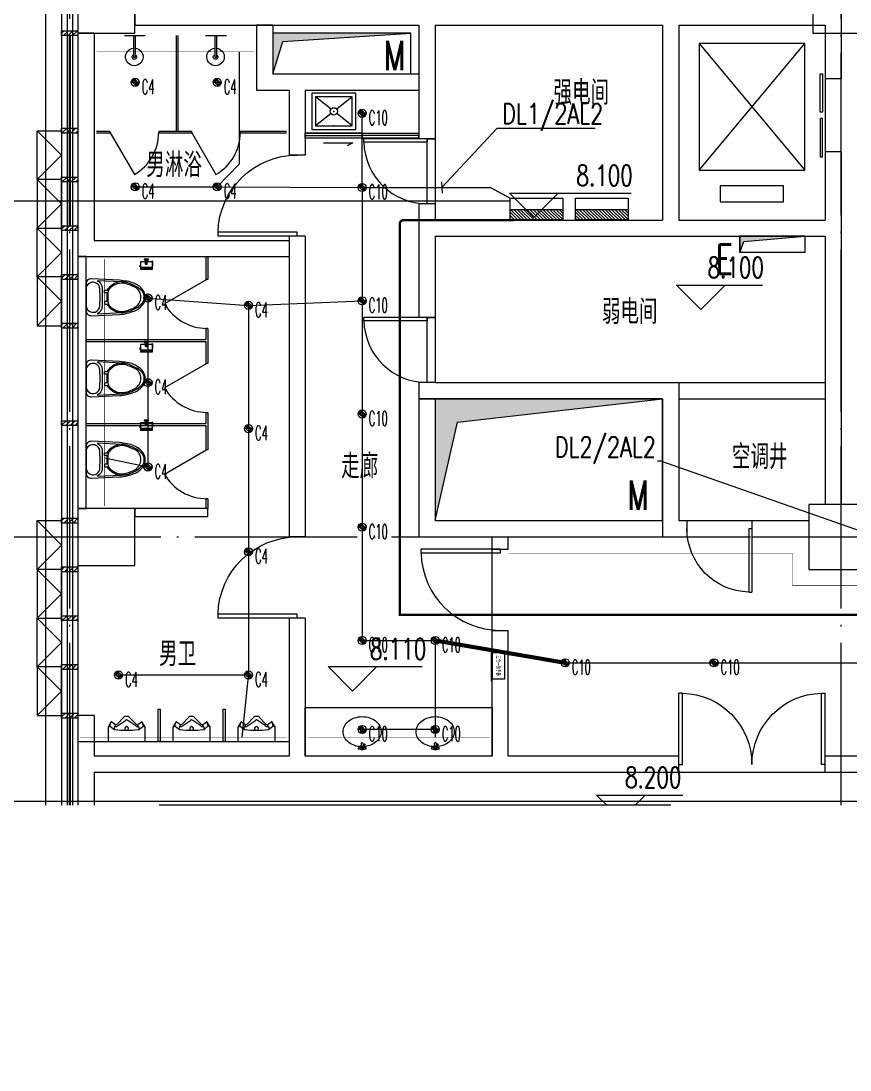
# Model space of a CAD drawing. Extents: x -621157 to 1764546, y -106808 to 741893.
# Drawn here: x 540468 to 550676, y 18961 to 31873 of the extents above; entities that cross this region are included whole.
import ezdxf
from ezdxf import colors
from ezdxf.entities.mleader import LeaderData, LeaderLine
from ezdxf.enums import TextEntityAlignment as Align
from ezdxf.math import Vec2, Vec3
from ezdxf.xclip import XClip

# ---------------------------------------------------------------- set-up
doc = ezdxf.new("R2010")
doc.units = 0
doc.header["$LTSCALE"] = 1000
doc.header["$MEASUREMENT"] = 0
doc.header["$XCLIPFRAME"] = 0
doc.linetypes.add('XREF-A-101-平面图_t3$0$__DASH', pattern=[0.35, 0.25, -0.1])
doc.linetypes.add('XREF-A-101-平面图_t3$0$DOTE', pattern=[2.42, 2, -0.2, 0.02, -0.2])
for name, color, linetype in [('0-底图', 7, 'Continuous'), ('EQUIP', 3, 'Continuous'), ('SIG_TEXT', 2, 'Continuous'), ('WIRE-照明', 4, 'Continuous'), ('XREF-A-101-平面图_t3$0$A-COLUMN', 8, 'Continuous'), ('XREF-A-101-平面图_t3$0$A-CURTWALL', 8, 'Continuous'), ('XREF-A-101-平面图_t3$0$A-DIM_ELEV', 8, 'Continuous'), ('XREF-A-101-平面图_t3$0$A-DOTE', 8, 'Continuous'), ('XREF-A-101-平面图_t3$0$A-PUB_HATCH', 8, 'Continuous'), ('XREF-A-101-平面图_t3$0$A-ROOM-CH', 8, 'Continuous'), ('XREF-A-101-平面图_t3$0$A-SEE', 8, 'Continuous'), ('XREF-A-101-平面图_t3$0$A-STAIR', 8, 'Continuous'), ('XREF-A-101-平面图_t3$0$A-WALL', 8, 'Continuous'), ('XREF-A-101-平面图_t3$0$A-WALL-FILL', 8, 'Continuous'), ('XREF-A-101-平面图_t3$0$A-WINDOW', 8, 'Continuous'), ('XREF-A-101-平面图_t3$0$A-开启符号', 8, 'Continuous'), ('XREF-A-101-平面图_t3$0$A-背衬铝板', 8, 'Continuous'), ('XREF-A-101-平面图_t3$0$E-HOLE', 8, 'Continuous'), ('XREF-A-101-平面图_t3$0$I-FLOORING', 8, 'Continuous'), ('XREF-A-101-平面图_t3$0$I-FURNITURE', 8, 'Continuous'), ('XREF-A-101-平面图_t3$0$LVTRY', 8, 'Continuous'), ('XREF-A-101-平面图_t3$0$M-HOLE', 8, 'Continuous'), ('XREF-A-101-平面图_t3$0$wipess', 8, 'Continuous'), ('电-折断线', 3, 'Continuous')]:
    doc.layers.add(name, color=color, linetype=linetype)
doc.layers.add('00-dali线', color=3, linetype='Continuous', true_color=0x00ff00)
for name, color, linetype, lineweight in [('00-照明回路线', 6, 'Continuous', 0), ('LIGHT-INF', 6, 'Continuous', 0), ('XREF-A-101-平面图_t3$0$-DS-厨卫', 8, 'Continuous', 20)]:
    doc.layers.add(name, color=color, linetype=linetype, lineweight=lineweight)
doc.styles.add('E-FST', font='txt.shx', dxfattribs={"width": 0.75, "height": 250, "bigfont": '@@gbcbig.shx'})
doc.styles.add('INF DIM', font='SIMPLEX.SHX', dxfattribs={"width": 0.7, "bigfont": 'hztxt.shx'})
doc.styles.get("Standard").update_dxf_attribs({"font": 'romans.shx', "bigfont": 'HZDXC.SHX'})
doc.styles.add('XREF-A-101-平面图_t3$0$-HZDXCROMANS', font='ROMANS.shx', dxfattribs={"bigfont": 'HZDXC.shx'})
doc.styles.add('XREF-A-101-平面图_t3$0$A-101-0-A-106-0(平面图）最终版参照底图_t3$0$XZC', font='simsun.ttc', dxfattribs={"width": 0.8})
doc.styles.add('XREF-A-101-平面图_t3$0$A-STANDARD', font='SIMPLEX', dxfattribs={"bigfont": 'GBCBIG'})
doc.styles.add('XREF-A-101-平面图_t3$0$hzdxcROMANS', font='ROMANS', dxfattribs={"width": 0.8, "bigfont": 'HZDXC'})
doc.linetypes.add('LED', pattern='A,6,-3.5,["LED",Standard,S=2.54,R=0,X=-2.54,Y=-1.27],-4.8', length=14.3)

# ---------------------------------------------------------------- blocks, each defined once
blk = doc.blocks.new('XREF-A-101-平面图_t3$0$轴网(2)')
at = {"layer": 'XREF-A-101-平面图_t3$0$A-DOTE', "linetype": 'XREF-A-101-平面图_t3$0$DOTE'}
for p, q in [((0, -3300), (0, 43300)), ((9500, -3300), (9500, 43300)), ((-3300, 30000), (69800, 30000))]:
    blk.add_line(p, q, dxfattribs=at)
blk = doc.blocks.new('XREF-A-101-平面图_t3$0$柱网2F')
at = {"layer": 'XREF-A-101-平面图_t3$0$A-COLUMN'}
for points in [[(100, -3800), (800, -3800), (800, -3100), (100, -3100)], [(9150, -3800), (9850, -3800), (9850, -3100), (9150, -3100)], [(100, -10350), (800, -10350), (800, -9650), (100, -9650)], [(9100, -10400), (9900, -10400), (9900, -9600), (9100, -9600)]]:
    blk.add_lwpolyline(points, close=True, dxfattribs=at)
blk = doc.blocks.new('XREF-A-101-平面图_t3$0$G$C869EB286')
at = {"layer": 'XREF-A-101-平面图_t3$0$A-WINDOW'}
h = blk.add_hatch(dxfattribs=at)
h.set_pattern_fill('ANSI31', color=256, scale=25)
h.set_pattern_definition([(45, (-143.957, -89940), (-28.0633, 28.0633), [])])
h.paths.add_polyline_path([(0, 60), (200, 60), (200, 0), (0, 0)])
blk.add_lwpolyline([(0, 60), (200, 60), (200, 0), (0, 0)], close=True, dxfattribs=at)
blk = doc.blocks.new('XREF-A-101-平面图_t3$0$ROOM')
at = {"layer": 'XREF-A-101-平面图_t3$0$A-ROOM-CH', "style": 'XREF-A-101-平面图_t3$0$-HZDXCROMANS', "width": 0.6}
for tag, p in [('中文房间名称', (0, -1000)), ('英文房间名称', (0, -1500))]:
    blk.add_attdef(tag, text='', height=300, dxfattribs=at).set_placement(p, align=Align.CENTER)
blk = doc.blocks.new('XREF-A-101-平面图_t3$0$G$C27600906')
at = {"layer": 'XREF-A-101-平面图_t3$0$A-PUB_HATCH'}
h = blk.add_hatch(color=256, dxfattribs=at)
h.dxf.hatch_style = 1
h.paths.add_polyline_path([(800, 0), (0, 0), (0, -200), (50, -62)])
at = {"layer": 'XREF-A-101-平面图_t3$0$E-HOLE'}
blk.add_lwpolyline([(0, 0), (800, 0), (800, -200), (0, -200)], close=True, dxfattribs=at)
blk.add_lwpolyline([(800, 0), (0, 0), (0, -200), (50, -62), (800, 0)], dxfattribs=at)
at = {"layer": 'XREF-A-101-平面图_t3$0$E-HOLE', "style": 'XREF-A-101-平面图_t3$0$hzdxcROMANS', "width": 0.7}
blk.add_text('E', height=360, dxfattribs=at).set_placement((-291, -461))
blk = doc.blocks.new('XREF-A-101-平面图_t3$0$dgdgd')
at = {"layer": 'XREF-A-101-平面图_t3$0$-DS-厨卫'}
blk.add_line((71084, -3852), (71064, -3852), dxfattribs=at)
for points in [[(71197, -3852), (70941, -3852)], [(71064, -3852), (71064, -4115)], [(71084, -3852), (71084, -4115)]]:
    blk.add_lwpolyline(points, dxfattribs=at)
for centre, radius, start, end in [((71074, -4114), 108, 95.306, 84.694), ((71074, -4114), 28.3, 110.6725, 69.3275), ((71074, -4112), 10.5, 197.2381, 342.7619)]:
    blk.add_arc(centre, radius, start, end, dxfattribs=at)
blk = doc.blocks.new('XREF-A-101-平面图_t3$0$A-VEGA-2-LAY-1-01（B栋办公楼）$0$$TCHSYS$APDOOR2D')
blk.add_line((0.5, 0), (0, 0.866))
at = {"lineweight": 13}
blk.add_arc((0.5, 0), 1, 120, 180, dxfattribs=at)
blk = doc.blocks.new('XREF-A-101-平面图_t3$0$URN--02')
blk.add_wipeout([(-457, 0), (0, 0), (0, -178), (-36, -240), (-36, -240), (-36, -241), (-37, -241), (-37, -241), (-37, -241), (-37, -241), (-38, -242), (-38, -242), (-39, -242), (-40, -243), (-41, -243), (-41, -243), (-42, -243), (-43, -243), (-44, -242), (-45, -242), (-45, -242), (-46, -241), (-47, -240), (-48, -239), (-52, -236), (-58, -231), (-64, -226), (-70, -221), (-76, -217), (-79, -214), (-83, -211), (-88, -209), (-84, -211), (-90, -209), (-95, -208), (-100, -208), (-104, -210), (-108, -211), (-112, -214), (-116, -219), (-120, -223), (-181, -285), (-198, -303), (-203, -306), (-211, -309), (-218, -311), (-222, -311), (-235, -311), (-244, -310), (-250, -308), (-257, -304), (-262, -300), (-271, -290), (-282, -279), (-294, -267), (-304, -257), (-314, -246), (-330, -230), (-339, -221), (-345, -215), (-352, -210), (-356, -209), (-361, -208), (-368, -209), (-378, -214), (-395, -228), (-412, -241), (-413, -242), (-415, -243), (-417, -243), (-420, -242), (-421, -240), (-457, -178)]).dxf.layer = 'XREF-A-101-平面图_t3$0$wipess'
at = {"color": 0, "linetype": 'Continuous'}
blk.add_lwpolyline([(-222, -311, 0.202919), (-195, -300), (-113, -216, -0.389432), (-79, -214), (-45, -241, 0.462615), (-36, -240), (0, -178), (0, 0), (-457, 0), (-457, -178), (-421, -240, 0.462594), (-412, -241), (-378, -214, -0.372868), (-345, -215), (-262, -300, 0.202811), (-235, -311)], format="xyb", close=True, dxfattribs=at)
at = {"color": 35}
for points in [[(-457, -178), (-439, -192, 0.359145), (-431, -192)], [(-85, -149, 0.063072), (-372, -149)], [(-237, -140, 5.328794), (-220, -140)], [(-67, -157, 0.147155), (-87, -149)], [(0, -178), (-18, -192, -0.359152), (-26, -192), (-67, -157)]]:
    blk.add_lwpolyline(points, format="xyb", dxfattribs=at)
at = {"color": 39}
for points in [[(-435, -194), (-422, -238)], [(-376, -188), (-383, -165)], [(-341, -193), (-243, -262)], [(-116, -193), (-214, -262)], [(-81, -188), (-74, -165)], [(-22, -194), (-35, -238)]]:
    blk.add_lwpolyline(points, dxfattribs=at)
at = {"color": 35}
blk.add_lwpolyline([(-390, -157), (-431, -192)], dxfattribs=at)
at = {"color": 39}
for points in [[(-370, -149, 0.147155), (-390, -157)], [(-372, -149, 0.460813), (-383, -165)], [(-341, -193, 0.216515), (-377, -186)], [(-376, -188, 0.333711), (-364, -197)], [(-80, -186, 0.216515), (-116, -193)], [(-93, -197, 0.33371), (-81, -188)], [(-74, -165, 0.460816), (-85, -149)], [(-243, -262, 0.319648), (-214, -262)]]:
    blk.add_lwpolyline(points, format="xyb", dxfattribs=at)
blk = doc.blocks.new('XREF-A-101-平面图_t3$0$$lvtry$00000194')
at = {"color": 0}
for p, q in [((-17, -27), (-17, -17)), ((17, -27), (17, -17))]:
    blk.add_line(p, q, dxfattribs=at)
blk.add_lwpolyline([(14, -39, -0.067374), (92, -53, -0.088152), (166, -93, -0.105269), (218, -155, -0.121685), (235, -224, -0.121685), (218, -292, -0.105269), (166, -355, -0.088152), (92, -394, -0.078966), (0, -409, -0.078966), (-92, -394, -0.088152), (-166, -355, -0.105269), (-218, -292, -0.121685), (-235, -224, -0.121685), (-218, -155, -0.105269), (-166, -93, -0.088152), (-92, -53, -0.059935), (-23, -40, -0.059935)], format="xyb", dxfattribs=at)
for centre, radius in [((0, -27), 16.7), ((0, -221), 20), ((0, -221), 15)]:
    blk.add_circle(centre, radius, dxfattribs=at)
for centre, radius, start, end in [((0, -17), 16.7, 0, 180), ((-40, -17), 10.1, 106.6096, 258.1648), ((-64, 250), 259, 274.7069, 282.3732), ((-75, -197), 173, 71.36, 79.1873), ((-29, -63), 6.77, 155.344, 308.3224), ((-171, 35), 166, 324.8411, 338.1337), ((-171, 35), 170, 324.8411, 331.3523), ((-29, -63), 3.37, 155.344, 308.3224), ((100, -178), 170, 132.3141, 138.8253), ((100, -178), 166, 125.5327, 138.8253), ((-12, -42), 10.6, 201.8924, 261.774), ((-381, -99), 372, 2.3982, 6.7627), ((0, -80), 9.9, 201.7837, 338.2163), ((64, 250), 259, 257.6268, 265.2931), ((381, -99), 372, 170.1008, 177.6018), ((75, -197), 173, 100.8127, 110.4191), ((40, -17), 10.1, 281.8352, 73.3904)]:
    blk.add_arc(centre, radius, start, end, dxfattribs=at)
for p in [(0, -27), (0, -221)]:
    blk.add_point(p, dxfattribs=at)
blk = doc.blocks.new('XREF-A-101-平面图_t3$0$A-101-0-A-106-0(平面图）最终版参照底图_t3$0$A$C852bf139')
at = {"ltscale": 100}
for points in [[(-25, 157), (-345, 157), (-345, 0), (-25, 0)], [(-370, 0), (-370, -13), (0, -13), (0, 0)]]:
    blk.add_lwpolyline(points, close=True, dxfattribs=at)
at = {"style": 'XREF-A-101-平面图_t3$0$A-101-0-A-106-0(平面图）最终版参照底图_t3$0$XZC', "width": 0.6}
blk.add_text('三合一烘手器', height=50, dxfattribs=at).set_placement((-185, 79), align=Align.MIDDLE_CENTER)
blk = doc.blocks.new('XREF-A-101-平面图_t3$0$马桶A')
blk.add_wipeout([(227, 298), (227, 304), (226, 310), (225, 316), (223, 322), (221, 328), (219, 333), (215, 338), (212, 343), (207, 347), (203, 351), (198, 355), (193, 358), (187, 361), (181, 363), (175, 364), (169, 365), (163, 365), (-163, 365), (-169, 365), (-175, 364), (-181, 363), (-187, 361), (-193, 358), (-198, 355), (-203, 351), (-207, 347), (-212, 343), (-215, 338), (-219, 333), (-221, 328), (-224, 322), (-225, 316), (-226, 310), (-227, 304), (-227, 298), (-211, -47), (-208, -78), (-203, -108), (-197, -139), (-170, -228), (-164, -243), (-156, -259), (-148, -273), (-137, -287), (-115, -312), (-90, -335), (-82, -342), (-73, -348), (-63, -353), (-53, -357), (-43, -361), (-32, -363), (-22, -365), (-11, -365), (0, -365), (16, -363), (31, -360), (47, -356), (62, -350), (76, -343), (90, -335), (102, -327), (114, -317), (124, -306), (133, -294), (141, -281), (169, -230), (179, -209), (187, -186), (193, -163), (196, -140), (211, -47)]).dxf.layer = 'XREF-A-101-平面图_t3$0$wipess'
at = {"color": 35, "linetype": 'ByBlock'}
blk.add_line((53, 109), (-53, 109), dxfattribs=at)
at = {"color": 0, "linetype": 'Continuous'}
blk.add_lwpolyline([(227, 298, 0.431726), (163, 365), (-163, 365, 0.431435), (-227, 298), (-211, -47, 0.05293), (-197, -139, 0.015625), (-170, -228, 0.092508), (-137, -287, 0.041886), (-90, -335, 0.199313), (0, -365, 0.124065), (90, -335, 0.122705), (141, -281, 0.00916), (169, -230, 0.093585), (196, -140, -0.024039), (211, -47)], format="xyb", close=True, dxfattribs=at)
at = {"color": 35}
for points in [[(-101, 194), (0, 190), (101, 194, 0.31346), (183, 257, 0.214355), (170, 326, 0.233297), (103, 365), (-107, 365, 0.214741), (-170, 326, 0.214469), (-182, 253, 0.149897), (-150, 211, 0.149897), (-101, 194)], [(-204, 229), (-189, -72, 0.039846), (-181, -133, 0.096207), (-126, -263, 0.060028), (-69, -329, 0.204422), (0, -353, 0.133941), (69, -329, 0.129163), (125, -263, -0.000598), (157, -200, 0.056687), (181, -133, 0.051135), (189, -72), (204, 229, -0.272391), (111, 165), (-111, 165, -0.270676), (-204, 229)], [(107, 73, 0.09365), (83, 89, 0.098915), (54, 95), (-55, 95, 0.096282), (-83, 89, 0.096282), (-108, 73, 0.05557), (-140, 34, 0.05557), (-163, -11, 0.092989), (-174, -76, 0.063501), (-167, -129, 0.057856), (-124, -235, 0.268831), (0, -311, 0.294074), (124, -235, 0.034416), (167, -129, 0.087024), (174, -76, 0.134611), (140, 34, 0.061058), (107, 73)]]:
    blk.add_lwpolyline(points, format="xyb", close=True, dxfattribs=at)
at = {"color": 35, "linetype": 'ByBlock'}
for points in [[(-53, 95), (-53, 136), (-87, 136), (-87, 88)], [(53, 95), (53, 136), (86, 136), (86, 88)]]:
    blk.add_lwpolyline(points, dxfattribs=at)
for centre, start, end in [((52, -92), 124.5259, 171.7782), ((-52, -92), 8.2064, 55.4741)]:
    blk.add_arc(centre, 244, start, end, dxfattribs=at)
blk = doc.blocks.new('XREF-A-101-平面图_t3$0$A$C12754C8C')
at = {"layer": 'XREF-A-101-平面图_t3$0$I-FURNITURE'}
for p, q in [((0, 39), (0, 44)), ((10, 49), (5, 49)), ((6, 39), (6, 40)), ((9, 43), (10, 43)), ((10, 96), (10, 0)), ((72, 96), (10, 96)), ((72, 68), (72, 96)), ((72, 93), (77, 93)), ((72, 87), (77, 87)), ((72, 68), (92, 68)), ((77, 120), (77, 80)), ((77, 80), (87, 80)), ((87, 120), (87, 80)), ((87, 93), (92, 93)), ((87, 87), (92, 87)), ((92, 68), (92, 96)), ((155, 96), (92, 96)), ((151, 101), (151, 96)), ((155, 96), (155, 0)), ((157, 101), (157, 44)), ((155, 0), (10, 0))]:
    blk.add_line(p, q, dxfattribs=at)
at = {"layer": 'XREF-A-101-平面图_t3$0$I-FURNITURE', "color": 8}
for p, q in [((10, 30), (155, 30)), ((10, 21), (155, 21)), ((10, 14), (155, 14)), ((10, 8), (155, 8)), ((10, 4), (155, 4)), ((110, 122), (55, 122))]:
    blk.add_line(p, q, dxfattribs=at)
at = {"layer": 'XREF-A-101-平面图_t3$0$I-FURNITURE'}
blk.add_lwpolyline([(55, 130), (55, 122, 0.414214), (57, 120), (108, 120, 0.414214), (110, 122), (110, 130)], format="xyb", close=True, dxfattribs=at)
for centre, radius, start, end in [((5, 44), 5, 90, 180), ((3, 39), 3, 180, 0), ((9, 40), 3, 90, 180), ((154, 101), 3, 0, 180), ((154, 44), 3, 286.1013, 360)]:
    blk.add_arc(centre, radius, start, end, dxfattribs=at)
blk = doc.blocks.new('XREF-A-101-平面图_t3$0$SANITARYWARELIB$SYSLIB$00000026')
at = {"color": 0}
for p, q in [((-250, -50, 0), (-39, -219, 0)), ((39, -219, 0), (250, -50, 0)), ((-250, -450, 0), (-39, -281, 0)), ((39, -281, 0), (250, -450, 0))]:
    blk.add_line(p, q, dxfattribs=at)
at = {"color": 0, "elevation": 0}
for points in [[(300, -500), (300, 0), (-300, 0), (-300, -500)], [(250, -450), (250, -50), (-250, -50), (-250, -450)]]:
    blk.add_lwpolyline(points, close=True, dxfattribs=at)
at = {"color": 0}
blk.add_circle((0, -250, 0), 50, dxfattribs=at)
for p in [(0, -50, 0), (0, -250, 0)]:
    blk.add_point(p, dxfattribs=at)
blk = doc.blocks.new('XREF-A-101-平面图_t3$0$G$CCB870F7D')
at = {"layer": 'XREF-A-101-平面图_t3$0$I-FLOORING'}
blk.add_line((0, -12420), (0, -12570), dxfattribs=at)
at = {"layer": 'XREF-A-101-平面图_t3$0$I-FURNITURE', "color": 251, "ltscale": 0.5}
blk.add_lwpolyline([(2800, -4930), (4200, -4930), (4200, -4990), (2800, -4990)], close=True, dxfattribs=at)
at = {"layer": 'XREF-A-101-平面图_t3$0$LVTRY'}
for p, q in [((1210, -3730), (1210, -4910)), ((1230, -3730), (1230, -4910)), ((395, -4910), (230, -4910)), ((395, -4930), (230, -4930)), ((395, -4910), (395, -4930)), ((395, -4910), (395, -4930)), ((1400, -4910), (995, -4910)), ((995, -4910), (995, -4930)), ((1400, -4930), (995, -4930)), ((1400, -4910), (1400, -4930)), ((2570, -4910), (2000, -4910)), ((2000, -4910), (2000, -4930)), ((2000, -4910), (2000, -4930)), ((2570, -4930), (2000, -4930)), ((1576, -6450), (1576, -6733)), ((1601, -6450), (1601, -6733)), ((1576, -7333), (1576, -7471)), ((1601, -7333), (1601, -7483)), ((100, -7471), (1576, -7471)), ((1601, -7483), (1601, -7767)), ((100, -7496), (1576, -7496)), ((1576, -7496), (1576, -7767)), ((1601, -7767), (1576, -7767)), ((1576, -8367), (1576, -8504)), ((1576, -8367), (1601, -8367)), ((100, -8504), (1576, -8504)), ((100, -8529), (1576, -8529)), ((1576, -8529), (1576, -8830)), ((1576, -9430), (1576, -9550)), ((1601, -9430), (1601, -9550)), ((0, -12420), (2600, -12420))]:
    blk.add_line(p, q, dxfattribs=at)
for points in [[(2800, -4960), (3500, -4960), (3500, -4930), (2800, -4930)], [(3500, -4990), (4200, -4990), (4200, -4960), (3500, -4960)], [(700, -9650), (1601, -9650), (1601, -9550), (700, -9550)], [(5100, -12600), (2800, -12600), (2800, -12000), (5100, -12000)], [(987, -12020), (1012, -12020), (1012, -12420), (987, -12420)], [(1787, -12020), (1812, -12020), (1812, -12420), (1787, -12420)]]:
    blk.add_lwpolyline(points, close=True, dxfattribs=at)
for points in [[(3026, -5050), (3385, -5050), (3316, -5085)], [(1601, -6733), (1576, -6733)], [(1601, -7333), (1576, -7333)], [(1601, -8367), (1601, -8830), (1576, -8830)], [(1601, -9430), (1576, -9430)]]:
    blk.add_lwpolyline(points, dxfattribs=at)
at = {"layer": 'XREF-A-101-平面图_t3$0$LVTRY', "xscale": -1, "rotation": 359.9999999999998}
for p in [(71769, 122), (72769, 122)]:
    blk.add_blockref('XREF-A-101-平面图_t3$0$dgdgd', p, dxfattribs=at)
at = {"layer": 'XREF-A-101-平面图_t3$0$LVTRY'}
for name, p, xscale, yscale, zscale, rotation in [('XREF-A-101-平面图_t3$0$SANITARYWARELIB$SYSLIB$00000026', (3152, -4887, 0), 0.9, 0.9, 0.9, 180), ('XREF-A-101-平面图_t3$0$A-VEGA-2-LAY-1-01（B栋办公楼）$0$$TCHSYS$APDOOR2D', (1588, -7033), -600, -600, 25, 269.9999999994639), ('XREF-A-101-平面图_t3$0$A-VEGA-2-LAY-1-01（B栋办公楼）$0$$TCHSYS$APDOOR2D', (1588, -8067), -600, -600, 25, 269.9999999994639), ('XREF-A-101-平面图_t3$0$A-VEGA-2-LAY-1-01（B栋办公楼）$0$$TCHSYS$APDOOR2D', (1588, -9130), -600, -600, 25, 269.9999999994622)]:
    blk.add_blockref(name, p, dxfattribs=dict(at, xscale=xscale, yscale=yscale, zscale=zscale, rotation=rotation))
at = {"layer": 'XREF-A-101-平面图_t3$0$LVTRY', "xscale": -600, "yscale": -600, "zscale": 25}
for p in [(695, -4920), (1700, -4920)]:
    blk.add_blockref('XREF-A-101-平面图_t3$0$A-VEGA-2-LAY-1-01（B栋办公楼）$0$$TCHSYS$APDOOR2D', p, dxfattribs=at)
at = {"layer": 'XREF-A-101-平面图_t3$0$LVTRY', "extrusion": (0, 0, -1), "xscale": -1, "zscale": -1}
for p in [(-761, -6610), (-761, -7626), (-761, -8592)]:
    blk.add_blockref('XREF-A-101-平面图_t3$0$A$C12754C8C', p, dxfattribs=at)
at = {"layer": 'XREF-A-101-平面图_t3$0$LVTRY'}
for name, p, rotation in [('XREF-A-101-平面图_t3$0$马桶A', (465, -6950), 89.99999999999984), ('XREF-A-101-平面图_t3$0$马桶A', (465, -7950), 89.99999999999984), ('XREF-A-101-平面图_t3$0$马桶A', (465, -8950), 89.99999999999984), ('XREF-A-101-平面图_t3$0$A-101-0-A-106-0(平面图）最终版参照底图_t3$0$A$C852bf139', (5100, -11670), 270), ('XREF-A-101-平面图_t3$0$$lvtry$00000194', (3501, -12521), 180.3060095053976), ('XREF-A-101-平面图_t3$0$$lvtry$00000194', (4401, -12521), 180.3060095053976)]:
    blk.add_blockref(name, p, dxfattribs=dict(at, rotation=rotation))
blk.add_lwpolyline([(0, -6450), (0, -9550), (100, -9550), (100, -6450)], close=True, dxfattribs=at)
at = {"layer": 'XREF-A-101-平面图_t3$0$LVTRY', "rotation": 179.9999999999999}
for p in [(371, -12420), (1171, -12420), (1971, -12420)]:
    blk.add_blockref('XREF-A-101-平面图_t3$0$URN--02', p, dxfattribs=at)
blk = doc.blocks.new('*U25213')
at = {"color": 0}
blk.add_line((-450, 100), (450, 100), dxfattribs=at)
for points in [[(-40, 160), (-510, 160), (-510, 130), (-40, 130)], [(510, 130), (40, 130), (40, 160), (510, 160)]]:
    blk.add_lwpolyline(points, close=True, dxfattribs=at)
blk = doc.blocks.new('*U25212')
at = {"color": 0, "xscale": 0.001111111111111111, "yscale": 0.001111111111111111, "zscale": 0.001111111111111111}
blk.add_blockref('*U25213', (0, 0), dxfattribs=at)
blk = doc.blocks.new('XREF-A-101-平面图_t3$0$DOOR2DLIB$SYSLIB$00000107')
at = {"color": 0}
for p, q in [((0.45, 0.975), (0.5, 0.975)), ((0.45, 0), (0.45, 0.975)), ((0.5, 0), (0.5, 0.975)), ((0.5, 0), (0.45, 0))]:
    blk.add_line(p, q, dxfattribs=at)
at = {"color": 0, "lineweight": 13}
blk.add_arc((0.475, 0), 0.975, 91.4693, 180, dxfattribs=at)
blk = doc.blocks.new('XREF-A-101-平面图_t3$0$DOOR2DLIB$SYSLIB$00000108')
at = {"color": 0}
for p, q in [((-0.5, 0), (-0.5, 0.4875)), ((-0.475, 0.4875), (-0.5, 0.4875)), ((-0.475, 0), (-0.475, 0.4875)), ((0.475, 0), (0.475, 0.4875)), ((0.475, 0.4875), (0.5, 0.4875)), ((0.5, 0), (0.5, 0.4875)), ((-0.5, 0), (-0.475, 0)), ((0.5, 0), (0.475, 0))]:
    blk.add_line(p, q, dxfattribs=at)
at = {"color": 0, "lineweight": 13}
for centre, start, end in [((-0.4875, 0), 0, 88.53072), ((0.4875, 0), 91.46928, 180)]:
    blk.add_arc(centre, 0.4875, start, end, dxfattribs=at)
blk = doc.blocks.new('XREF-A-101-平面图_t3')
at = {"layer": 'XREF-A-101-平面图_t3$0$A-PUB_HATCH'}
h = blk.add_hatch(dxfattribs=at)
h.set_pattern_fill('DOTS', color=256, scale=50, angle=270)
h.set_pattern_definition([(270, (200100, 365905), (79.375, -39.6875), [0, -79.375])])
h.paths.add_polyline_path([(207400, 126500), (207400, 126700), (201100, 126700), (201100, 126500)])
at = {"layer": 'XREF-A-101-平面图_t3$0$A-CURTWALL'}
for p, q in [((199900, 140100), (199900, 126600)), ((199967, 140033), (199967, 126600)), ((200033, 139967), (200033, 126600))]:
    blk.add_line(p, q, dxfattribs=at)
at = {"layer": 'XREF-A-101-平面图_t3$0$A-DIM_ELEV'}
for p, q in [((206787, 126522), (206487, 126822)), ((206487, 126822), (207547, 126822)), ((206787, 126522), (207087, 126822))]:
    blk.add_line(p, q, dxfattribs=at)
at = {"layer": 'XREF-A-101-平面图_t3$0$A-WALL'}
for p, q in [((200100, 127200), (200100, 126600)), ((202800, 127100), (200300, 127100)), ((200300, 127100), (200300, 126600)), ((205300, 127100), (202800, 127100)), ((207500, 127100), (205300, 127100)), ((211200, 127100), (209300, 127100))]:
    blk.add_line(p, q, dxfattribs=at)
at = {"layer": 'XREF-A-101-平面图_t3$0$A-WINDOW'}
blk.add_line((209300, 127100), (207500, 127100), dxfattribs=at)
at = {"layer": 'XREF-A-101-平面图_t3$0$A-开启符号', "linetype": 'Continuous'}
for points in [[(199600, 135000), (199900, 135000), (199900, 134400), (199600, 134400)], [(199600, 133800), (199900, 133800), (199900, 134400), (199600, 134400)], [(199600, 133800), (199900, 133800), (199900, 133200), (199600, 133200)], [(199600, 132600), (199900, 132600), (199900, 133200), (199600, 133200)], [(199598, 130200), (199898, 130200), (199898, 129600), (199598, 129600)], [(199598, 129000), (199898, 129000), (199898, 129600), (199598, 129600)], [(199598, 129000), (199898, 129000), (199898, 128400), (199598, 128400)], [(199598, 127800), (199898, 127800), (199898, 128400), (199598, 128400)]]:
    blk.add_lwpolyline(points, close=True, dxfattribs=at)
for points in [[(199600, 135000), (199900, 134700), (199600, 134400)], [(199600, 133800), (199900, 134100), (199600, 134400)], [(199600, 133800), (199900, 133500), (199600, 133200)], [(199600, 132600), (199900, 132900), (199600, 133200)], [(199598, 130200), (199898, 129900), (199598, 129600)], [(199598, 129000), (199898, 129300), (199598, 129600)], [(199598, 129000), (199898, 128700), (199598, 128400)], [(199598, 127800), (199898, 128100), (199598, 128400)]]:
    blk.add_lwpolyline(points, dxfattribs=at)
at = {"layer": 'XREF-A-101-平面图_t3$0$A-背衬铝板', "color": 6, "linetype": 'XREF-A-101-平面图_t3$0$__DASH', "ltscale": 0.5, "const_width": 30}
for points in [[(200000, 133830), (200000, 136170)], [(200000, 127770), (200000, 126630)]]:
    blk.add_lwpolyline(points, dxfattribs=at)
at = {"layer": 'XREF-A-101-平面图_t3$0$M-HOLE'}
blk.add_lwpolyline([(207400, 126500), (207400, 126700), (201100, 126700), (201100, 126500)], close=True, dxfattribs=at)
blk.add_blockref('XREF-A-101-平面图_t3$0$G$CCB870F7D', (200100, 139900))
at = {"layer": 'XREF-A-101-平面图_t3$0$A-DIM_ELEV', "color": 7, "style": 'XREF-A-101-平面图_t3$0$A-STANDARD', "width": 0.705882}
blk.add_text('8.200', height=255, dxfattribs=at).set_placement((206837, 126912))
at = {"layer": 'XREF-A-101-平面图_t3$0$A-PUB_HATCH'}
h = blk.add_hatch(color=256, dxfattribs=at)
h.dxf.hatch_style = 1
h.paths.add_polyline_path([(204200, 136200), (202500, 136200), (202500, 135700), (202622, 136096)])
h = blk.add_hatch(color=256, dxfattribs=at)
h.dxf.hatch_style = 1
h.paths.add_polyline_path([(207300, 131700), (204500, 131700), (204500, 130200), (204773, 131414)])
at = {"layer": 'XREF-A-101-平面图_t3$0$A-CURTWALL'}
blk.add_line((200100, 139900), (200100, 126600), dxfattribs=at)
at = {"layer": 'XREF-A-101-平面图_t3$0$A-DIM_ELEV'}
for p, q in [((205714, 133932), (205414, 134232)), ((205414, 134232), (206914, 134232)), ((205714, 133932), (206014, 134232)), ((207769, 132798), (207469, 133098)), ((207469, 133098), (208529, 133098)), ((207769, 132798), (208069, 133098)), ((203481, 128103), (203181, 128403)), ((203181, 128403), (204338, 128403)), ((203481, 128103), (203781, 128403))]:
    blk.add_line(p, q, dxfattribs=at)
at = {"layer": 'XREF-A-101-平面图_t3$0$A-SEE'}
blk.add_lwpolyline([(238100, 140100), (238100, 140300), (199700, 140300), (199700, 111000)], dxfattribs=at)
at = {"layer": 'XREF-A-101-平面图_t3$0$A-STAIR'}
for p, q in [((207750, 136075), (209050, 134515)), ((207750, 134515), (209050, 136075))]:
    blk.add_line(p, q, dxfattribs=at)
for points in [[(207750, 136075), (207750, 134515), (209050, 134515), (209050, 136075)], [(208010, 134320), (208010, 134125), (208790, 134125), (208790, 134320)]]:
    blk.add_lwpolyline(points, close=True, dxfattribs=at)
at = {"layer": 'XREF-A-101-平面图_t3$0$A-WALL'}
for p, q in [((202300, 136300), (202300, 135500)), ((202500, 136300), (202300, 136300)), ((202500, 136300), (202500, 135700)), ((200100, 136200), (200100, 133450)), ((200300, 136200), (200100, 136200)), ((200300, 136200), (200300, 133650)), ((202500, 135700), (202800, 135700)), ((202800, 135700), (204300, 135700)), ((204300, 135700), (204300, 135500)), ((202300, 135500), (202700, 135500)), ((202700, 135500), (202700, 134700)), ((202900, 135500), (202900, 134700)), ((202900, 135500), (204300, 135500)), ((200300, 133650), (202700, 133650)), ((202700, 133700), (202700, 130000)), ((202700, 133650), (202700, 133450)), ((202900, 133700), (202900, 130000)), ((200100, 133450), (202700, 133450)), ((207500, 131900), (209300, 131900)), ((207500, 131900), (207500, 131700)), ((209300, 131900), (209300, 131700)), ((204300, 131700), (204300, 130000)), ((204500, 131700), (204300, 131700)), ((204500, 131700), (204500, 130200)), ((207500, 131700), (209300, 131700)), ((204500, 130200), (205300, 130200)), ((205300, 130200), (207300, 130200)), ((207300, 130200), (207300, 130000)), ((204300, 130000), (205200, 130000)), ((205200, 129850), (205200, 130000)), ((205400, 129850), (205400, 130000)), ((205400, 130000), (207300, 130000)), ((202700, 129000), (202700, 127300)), ((202900, 129000), (202900, 127300)), ((205200, 127300), (205200, 128850)), ((205400, 127300), (205400, 128850)), ((200100, 127800), (200100, 127200)), ((200300, 127800), (200100, 127800)), ((200300, 127800), (200300, 127300)), ((202700, 127300), (200300, 127300)), ((205200, 127300), (202900, 127300)), ((207500, 127300), (205400, 127300)), ((211300, 127300), (209300, 127300))]:
    blk.add_line(p, q, dxfattribs=at)
for points in [[(202900, 134700), (202700, 134700)], [(202900, 133700), (202700, 133700)], [(202900, 130000), (202700, 130000)], [(205200, 129850), (205400, 129850)], [(202900, 129000), (202700, 129000)], [(205200, 128850), (205400, 128850)], [(207500, 127100), (207500, 127300)], [(209300, 127100), (209300, 127300)]]:
    blk.add_lwpolyline(points, dxfattribs=at)
at = {"layer": 'XREF-A-101-平面图_t3$0$A-WALL-FILL', "color": 171}
for p, q in [((200800, 136500), (200800, 136300)), ((209500, 136500), (209500, 135640)), ((200800, 136300), (204300, 136300)), ((204300, 136300), (204300, 134900)), ((204500, 136300), (207300, 136300)), ((204500, 136300), (204500, 134900)), ((207300, 136300), (207300, 133900)), ((207500, 136300), (207500, 133900)), ((207500, 136300), (209300, 136300)), ((209300, 136300), (209300, 135640)), ((209300, 134740), (209300, 133900)), ((209500, 134740), (209500, 133800)), ((204300, 134100), (204300, 133800)), ((204500, 134100), (204500, 133900)), ((204500, 133900), (207300, 133900)), ((207500, 133900), (209300, 133900)), ((204300, 133800), (204300, 132700)), ((209500, 133800), (209500, 130400)), ((204500, 133700), (207400, 133700)), ((204500, 133700), (204500, 132700)), ((207400, 133700), (209300, 133700)), ((209300, 133700), (209300, 130400)), ((204300, 131900), (204300, 131700)), ((204500, 131900), (207500, 131900)), ((207500, 131900), (207500, 130200)), ((204300, 131700), (207300, 131700)), ((207300, 131700), (207300, 130000)), ((209500, 130400), (209300, 130400)), ((207500, 130200), (207600, 130200)), ((208400, 130200), (209100, 130200)), ((209100, 130200), (209100, 130000)), ((207300, 130000), (207600, 130000)), ((208400, 130000), (209100, 130000))]:
    blk.add_line(p, q, dxfattribs=at)
for points in [[(209500, 135640), (209300, 135640)], [(204500, 134900), (204300, 134900)], [(209500, 134740), (209300, 134740)], [(204500, 134100), (204300, 134100)], [(204500, 132700), (204300, 132700)], [(204500, 131900), (204300, 131900)], [(207600, 130200), (207600, 130000)], [(208400, 130200), (208400, 130000)]]:
    blk.add_lwpolyline(points, dxfattribs=at)
at = {"layer": 'XREF-A-101-平面图_t3$0$A-WINDOW'}
for p, q in [((204500, 134900), (204500, 134100)), ((204500, 132700), (204500, 131900)), ((207600, 130200), (208400, 130200)), ((205200, 128850), (205200, 129850))]:
    blk.add_line(p, q, dxfattribs=at)
for points in [[(204400, 134900), (204500, 134900), (204500, 134100), (204400, 134100)], [(204400, 134900), (204500, 134900), (204500, 134100), (204400, 134100)], [(204400, 132700), (204500, 132700), (204500, 131900), (204400, 131900)]]:
    blk.add_lwpolyline(points, close=True, dxfattribs=at)
at = {"layer": 'XREF-A-101-平面图_t3$0$M-HOLE'}
for points in [[(202500, 135700), (204200, 135700), (204200, 136200), (202500, 136200)], [(204500, 130200), (207300, 130200), (207300, 131700), (204500, 131700)]]:
    blk.add_lwpolyline(points, close=True, dxfattribs=at)
for points in [[(204200, 136200), (202500, 136200), (202500, 135700), (202622, 136096), (204200, 136200)], [(207300, 131700), (204500, 131700), (204500, 130200), (204773, 131414), (207300, 131700)]]:
    blk.add_lwpolyline(points, dxfattribs=at)
blk.add_blockref('XREF-A-101-平面图_t3$0$G$C27600906', (208250, 133700))
at = {"layer": 'XREF-A-101-平面图_t3$0$A-COLUMN'}
blk.add_blockref('XREF-A-101-平面图_t3$0$柱网2F', (200000, 140000), dxfattribs=at)
at = {"layer": 'XREF-A-101-平面图_t3$0$A-DOTE'}
blk.add_blockref('XREF-A-101-平面图_t3$0$轴网(2)', (200000, 100000), dxfattribs=at)
at = {"layer": 'XREF-A-101-平面图_t3$0$A-ROOM-CH'}
ref = blk.add_blockref('XREF-A-101-平面图_t3$0$ROOM', (206299, 136319), dxfattribs=at)
ref.add_attrib('中文房间名称', '强电间', dxfattribs={"height": 300, "style": 'XREF-A-101-平面图_t3$0$-HZDXCROMANS', "width": 0.8}).set_placement((206299, 135319), align=Align.CENTER)
ref = blk.add_blockref('XREF-A-101-平面图_t3$0$ROOM', (201284, 135428), dxfattribs=at)
ref.add_attrib('中文房间名称', '男淋浴', dxfattribs={"height": 300, "style": 'XREF-A-101-平面图_t3$0$-HZDXCROMANS', "width": 0.8}).set_placement((201284, 134428), align=Align.CENTER)
ref = blk.add_blockref('XREF-A-101-平面图_t3$0$ROOM', (206895, 133621), dxfattribs=at)
ref.add_attrib('中文房间名称', '弱电间', dxfattribs={"height": 300, "style": 'XREF-A-101-平面图_t3$0$-HZDXCROMANS', "width": 0.8}).set_placement((206895, 132621), align=Align.CENTER)
ref = blk.add_blockref('XREF-A-101-平面图_t3$0$ROOM', (208495, 131835), dxfattribs=at)
ref.add_attrib('中文房间名称', '空调井', dxfattribs={"height": 300, "style": 'XREF-A-101-平面图_t3$0$-HZDXCROMANS', "width": 0.8}).set_placement((208495, 130835), align=Align.CENTER)
ref = blk.add_blockref('XREF-A-101-平面图_t3$0$ROOM', (203569, 131720), dxfattribs=at)
ref.add_attrib('中文房间名称', '走廊', dxfattribs={"height": 300, "style": 'XREF-A-101-平面图_t3$0$-HZDXCROMANS', "width": 0.8}).set_placement((203569, 130720), align=Align.CENTER)
ref = blk.add_blockref('XREF-A-101-平面图_t3$0$ROOM', (201328, 129409), dxfattribs=at)
ref.add_attrib('中文房间名称', '男卫', dxfattribs={"height": 300, "style": 'XREF-A-101-平面图_t3$0$-HZDXCROMANS', "width": 0.8}).set_placement((201328, 128409), align=Align.CENTER)
at = {"layer": 'XREF-A-101-平面图_t3$0$A-WINDOW', "rotation": 180}
for p in [(200100, 136230), (200100, 135030), (200100, 133830), (200100, 132630), (200100, 131430), (200100, 130230), (200100, 129030), (200100, 127830)]:
    blk.add_blockref('XREF-A-101-平面图_t3$0$G$C869EB286', p, dxfattribs=at)
at = {"layer": 'XREF-A-101-平面图_t3$0$A-WINDOW'}
for name, p, xscale, yscale, zscale, rotation in [('*U25212', (209400, 135190), 900, -900, 900, 270.0000000000008), ('XREF-A-101-平面图_t3$0$DOOR2DLIB$SYSLIB$00000107', (204400, 134500), -800, -800, -800, 270.0000000000008), ('XREF-A-101-平面图_t3$0$DOOR2DLIB$SYSLIB$00000107', (202800, 134200), 1000, -1000, 1000, 270.0000000000008), ('XREF-A-101-平面图_t3$0$DOOR2DLIB$SYSLIB$00000107', (204400, 132300), -800, -800, -800, 270.0000000000008), ('XREF-A-101-平面图_t3$0$DOOR2DLIB$SYSLIB$00000107', (202800, 129500), 1000, -1000, 1000, 270.0000000000008), ('XREF-A-101-平面图_t3$0$DOOR2DLIB$SYSLIB$00000107', (205300, 129350), 1000, 1000, 1000, 90), ('XREF-A-101-平面图_t3$0$DOOR2DLIB$SYSLIB$00000108', (208400, 127200), 1800, -1800, 1800, 180)]:
    blk.add_blockref(name, p, dxfattribs=dict(at, xscale=xscale, yscale=yscale, zscale=zscale, rotation=rotation))
for p in [(199900, 134370), (199900, 133170), (199898, 129570), (199898, 128370)]:
    blk.add_blockref('XREF-A-101-平面图_t3$0$G$C869EB286', p, dxfattribs=at)
at = {"layer": 'XREF-A-101-平面图_t3$0$A-WINDOW', "xscale": 800, "yscale": -800, "zscale": 800}
blk.add_blockref('XREF-A-101-平面图_t3$0$DOOR2DLIB$SYSLIB$00000107', (208000, 130100), dxfattribs=at)
at = {"layer": 'XREF-A-101-平面图_t3$0$A-DIM_ELEV', "color": 7, "style": 'XREF-A-101-平面图_t3$0$A-STANDARD', "width": 0.705882}
for s, p in [('8.100', (206238, 134322)), ('8.100', (207853, 133188)), ('8.110', (203696, 128493))]:
    blk.add_text(s, height=255, dxfattribs=at).set_placement(p)
at = {"layer": 'XREF-A-101-平面图_t3$0$M-HOLE', "style": 'XREF-A-101-平面图_t3$0$hzdxcROMANS', "width": 0.7}
for p in [(203871, 135746), (206871, 130335)]:
    blk.add_text('M', height=360, dxfattribs=at).set_placement(p)
blk = doc.blocks.new('*U24682')
h = blk.add_hatch(color=8)
h.dxf.hatch_style = 1
h.paths.add_polyline_path([(-50, 0), (-24, 0, -0.414214), (0, 24), (0, 50, 0.414214)])
h.paths.add_polyline_path([(0, -24), (0, -50, 0.414214), (50, 0), (24, 0, -0.414214)])
at = {"color": 8}
for points in [[(50, 0), (-50, 0)], [(0, 50), (0, -50)]]:
    blk.add_lwpolyline(points, dxfattribs=at)
blk.add_circle((0, 0), 50)
blk.add_circle((0, 0), 24.5, dxfattribs=at)
at = {"style": 'INF DIM', "width": 0.5}
blk.add_text('C10', height=180, dxfattribs=at).set_placement((81, -144))
blk = doc.blocks.new('A$C6b6344d6')
h = blk.add_hatch(color=8)
h.dxf.hatch_style = 1
h.paths.add_polyline_path([(-50, 0), (-24, 0, -0.414214), (0, 24), (0, 50, 0.414214)])
h.paths.add_polyline_path([(0, -24), (0, -50, 0.414214), (50, 0), (24, 0, -0.414214)])
at = {"color": 8}
for points in [[(50, 0), (-50, 0)], [(0, 50), (0, -50)]]:
    blk.add_lwpolyline(points, dxfattribs=at)
blk.add_circle((0, 0), 50)
blk.add_circle((0, 0), 24.5, dxfattribs=at)
at = {"style": 'INF DIM', "width": 0.5}
blk.add_text('C4', height=180, dxfattribs=at).set_placement((81, -144))
blk = doc.blocks.new('G$CDFF05B24')
at = {"layer": 'LIGHT-INF', "color": 6, "linetype": 'LED', "ltscale": 0.05, "const_width": 5}
for points in [[(330, -4030), (2270, -4030)], [(5400, -10200), (8900, -10200), (8900, -10600), (57600, -10600), (57600, -10200), (62400, -10200), (62400, -4500)], [(430, -9620), (430, -6580)], [(2670, -12470), (130, -12470)], [(2930, -12470), (5170, -12470)]]:
    blk.add_lwpolyline(points, dxfattribs=at)
at = {"layer": 'LIGHT-INF', "color": 6}
for name, p in [('A$C6b6344d6', (805, -4405)), ('A$C6b6344d6', (1815, -4405)), ('*U24682', (3600, -4786)), ('A$C6b6344d6', (805, -5690)), ('A$C6b6344d6', (1815, -5690)), ('*U24682', (3600, -5700)), ('A$C6b6344d6', (963, -7060)), ('A$C6b6344d6', (2200, -7150)), ('*U24682', (3600, -7094)), ('A$C6b6344d6', (963, -8100)), ('*U24682', (3600, -8488)), ('A$C6b6344d6', (2200, -8667)), ('A$C6b6344d6', (963, -9140)), ('*U24682', (3600, -9881)), ('A$C6b6344d6', (2200, -10183)), ('*U24682', (3600, -11275)), ('*U24682', (4500, -11275)), ('*U24682', (6100, -11550)), ('*U24682', (7932, -11550)), ('A$C6b6344d6', (600, -11700)), ('A$C6b6344d6', (2200, -11700)), ('*U24682', (4500, -12370))]:
    blk.add_blockref(name, p, dxfattribs=at)
at = {"layer": 'LIGHT-INF', "color": 6, "linetype": 'LED', "ltscale": 0.05}
blk.add_blockref('*U24682', (3600, -12370), dxfattribs=at)
blk = doc.blocks.new('_LINKPT1')
blk.add_line((0, 0), (0, 0))
blk = doc.blocks.new('55558555')
at = {"layer": 'EQUIP'}
for p, q in [((842997, -26886), (842691, -26886)), ((842691, -26886), (842691, -27620)), ((842698, -26886), (842834, -27022)), ((842743, -26886), (842834, -26977)), ((842788, -26886), (842834, -26932)), ((842834, -26886), (842834, -27620)), ((842834, -26886), (842834, -26886)), ((842997, -27620), (842997, -26886)), ((842691, -26924), (842834, -27067)), ((842691, -26970), (842834, -27112)), ((842691, -27015), (842834, -27158)), ((842691, -27060), (842834, -27203)), ((842691, -27105), (842834, -27248)), ((842691, -27150), (842834, -27293)), ((842691, -27196), (842834, -27339)), ((842691, -27241), (842834, -27384)), ((842691, -27286), (842834, -27429)), ((842691, -27331), (842834, -27474)), ((842691, -27377), (842834, -27519)), ((842691, -27422), (842834, -27565)), ((842691, -27467), (842834, -27610)), ((842691, -27512), (842799, -27620)), ((842691, -27557), (842754, -27620)), ((842691, -27603), (842708, -27620)), ((842691, -27620), (842997, -27620))]:
    blk.add_line(p, q, dxfattribs=at)
at = {"layer": 'EQUIP', "xscale": 426.3959040000336, "yscale": 426.3959040000336, "zscale": 426.3959040000336, "rotation": 270}
blk.add_blockref('_LINKPT1', (842691, -27286), dxfattribs=at)
at = {"layer": 'EQUIP', "width": 0.8, "flags": 9}
blk.add_attdef('A', (842691, -27286), '', height=0.0128, rotation=270, dxfattribs=at)
blk.add_attdef('A', (842691, -27286), '', height=0.0128, rotation=270, dxfattribs=at)
blk = doc.blocks.new('_Oblique')
at = {"color": 0, "linetype": 'ByBlock', "lineweight": -2}
blk.add_line((-0.5, -0.5), (0.5, 0.5), dxfattribs=at)
blk = doc.blocks.new('G$C458DFACF')
at = {"layer": '00-dali线', "ltscale": 5, "const_width": 50}
blk.add_lwpolyline([(4400, -11175), (6000, -11450)], dxfattribs=at)
at = {"layer": '00-照明回路线', "ltscale": 5}
for p, q in [((1984, -3930), (1984, -5310)), ((3500, -5600), (3500, -4686)), ((1984, -5310), (1715, -5590)), ((705, -5590), (1715, -5590)), ((1715, -5590), (3500, -5600)), ((3500, -5600), (3500, -11175)), ((863, -6960), (863, -9040)), ((863, -6960), (2100, -7050)), ((2100, -7050), (3500, -6994)), ((2100, -7050), (2100, -10083)), ((863, -9040), (330, -8929)), ((2100, -10083), (2100, -11576)), ((3500, -11175), (4400, -11175)), ((4400, -11175), (4400, -12270)), ((6000, -11450), (37148, -11450)), ((2100, -11600), (500, -11600)), ((2100, -11576), (2018, -12370)), ((4400, -12270), (3500, -12270)), ((4400, -12270), (4400, -12370))]:
    blk.add_line(p, q, dxfattribs=at)
at = {"layer": 'WIRE-照明'}
blk.add_lwpolyline([(3524, -5600), (5079, -5600), (5322, -5730)], dxfattribs=at)
at = {"layer": '00-dali线', "ltscale": 5}
ml = blk.add_multileader_mtext('Standard', dxfattribs=at)
ml.set_content('{\\Ftxt,whgtxt|c134;DL1/2AL2}', color=256, style='E-FST')
ml.set_leader_properties(color=256)
ml.set_arrow_properties(name='OBLIQUE')
ml.build(insert=Vec2(0, 0))
ml.multileader.update_dxf_attribs({"text_left_attachment_type": 6, "text_right_attachment_type": 7, "dogleg_length": 40, "arrow_head_size": 100})
ctx = ml.context
ctx.base_point, ctx.char_height, ctx.arrow_head_size, ctx.landing_gap_size, ctx.plane_origin = Vec3(5203, -4867), 250, 100, 20, Vec3(3632, -4740)
ctx.left_attachment, ctx.right_attachment = 6, 7
notes = []
notes.append((ctx, [(1, (1, 1, 0), (5163, -4867), (1, 0), 40, [(0, [(4481, -5600)], 0, [])])]))
ctx.mtext.insert, ctx.mtext.flow_direction = Vec3(5223, -4567), 5
ml = blk.add_multileader_mtext('Standard', dxfattribs=at)
ml.set_content('{\\Ftxt,whgtxt|c134;DL2/2AL2}', color=256, style='E-FST')
ml.set_leader_properties(color=256)
ml.set_arrow_properties(name='OBLIQUE')
ml.build(insert=Vec2(0, 0))
ml.multileader.update_dxf_attribs({"text_left_attachment_type": 6, "text_right_attachment_type": 7, "dogleg_length": 40, "arrow_head_size": 100})
ctx = ml.context
ctx.base_point, ctx.char_height, ctx.arrow_head_size, ctx.landing_gap_size, ctx.plane_origin = Vec3(5660, -8967), 250, 100, 20, Vec3(4088, -8840)
ctx.left_attachment, ctx.right_attachment, ctx.text_align_type = 6, 7, 2
notes.append((ctx, [(1, (1, 1, 0), (7177, -8967), (-1, 0), 40, [(0, [(10425, -10104)], 0, [])])]))
ctx.mtext.insert, ctx.mtext.alignment, ctx.mtext.flow_direction = Vec3(7117, -8667), 3, 5
for ctx, leaders in notes:
    for number, flags, end, landing, length, lines in leaders:
        leader = LeaderData()
        leader.index, (leader.has_last_leader_line, leader.has_dogleg_vector, leader.attachment_direction) = number, flags
        leader.last_leader_point, leader.dogleg_vector, leader.dogleg_length = Vec3(end), Vec3(landing), length
        for number, points, colour, breaks in lines:
            line = LeaderLine()
            line.index, line.vertices, line.color, line.breaks = number, Vec3.list(points), colors.encode_raw_color(colour), breaks
            leader.lines.append(line)
        ctx.leaders.append(leader)

msp = doc.modelspace()

# ---------------------------------------------------------------- block references
at = {"layer": '0-底图'}
ref = msp.add_blockref('XREF-A-101-平面图_t3', (341069, -104477), dxfattribs=at)
XClip(ref).set_block_clipping_path([(188448.3743934482, 126697.923506411), (279528.158095957, 147598.6090894251)])

# ---------------------------------------------------------------- next in the draw order: linework, layer by layer
at = {"layer": '电-折断线'}
msp.add_lwpolyline([(534469, 22271), (574207, 22271), (574283, 22481), (574357, 22061), (574432, 22271), (614169, 22271)], dxfattribs=at)

# ---------------------------------------------------------------- next in the draw order: block references
at = {"layer": 'WIRE-照明'}
msp.add_blockref('G$CDFF05B24', (541069, 35523), dxfattribs=at)

# ---------------------------------------------------------------- next in the draw order: linework, layer by layer
at = {"layer": 'SIG_TEXT', "color": 2}
msp.add_lwpolyline([(546491, 29657), (539902, 29657)], dxfattribs=at)
at = {"layer": 'WIRE-照明'}
msp.add_lwpolyline([(546538, 29423, 30, 30, 0), (545182, 29423, 30, 30, 0.414214), (545132, 29373, 30, 30, 0), (545132, 24563, 30, 30, 0), (583661, 24563, 30, 0, 0)], format="xyseb", dxfattribs=at)

# ---------------------------------------------------------------- next in the draw order: block references
at = {"color": 1, "xscale": -0.8829819692438469, "yscale": 0.8829819692438469, "zscale": 0.8829819693715837, "rotation": 270}
for p in [(570879, -714657), (571684, -714657)]:
    msp.add_blockref('55558555', p, dxfattribs=at)
at = {"layer": 'WIRE-照明'}
msp.add_blockref('G$C458DFACF', (541169, 35423), dxfattribs=at)

doc.saveas('drawing.dxf')
